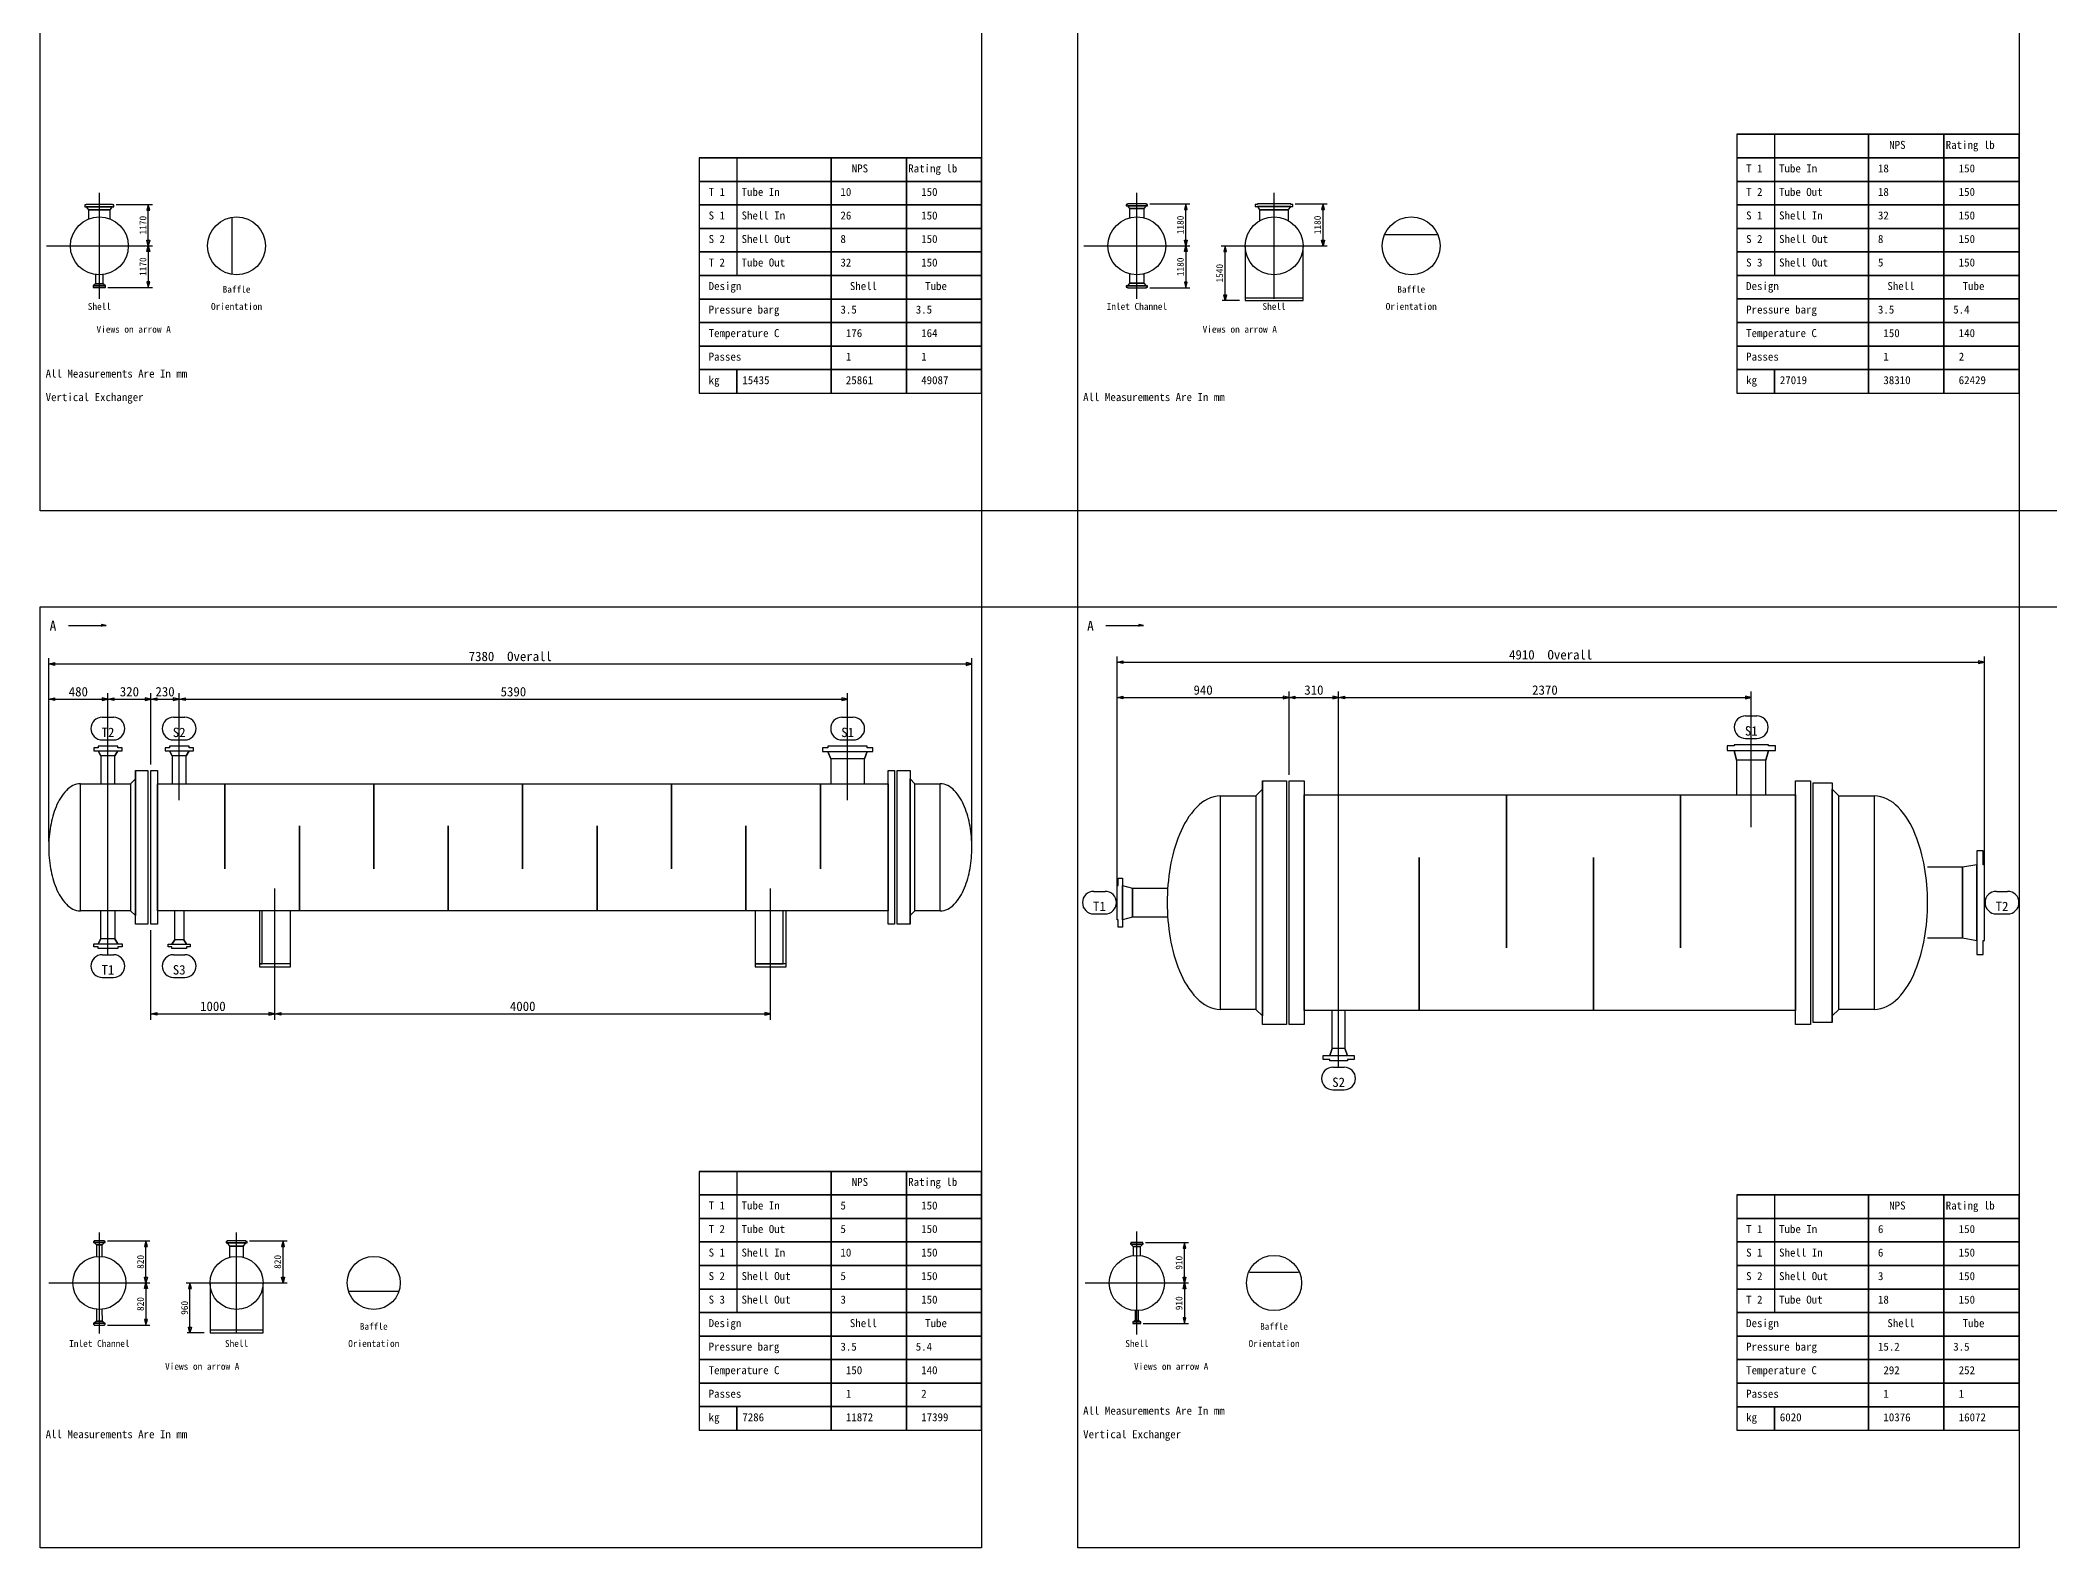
# Model space of a CAD drawing. Header units: millimetres. Extents: x -3006 to 2296, y -71 to 9552.
# Drawn here: x -3006 to -913, y 6411 to 7982 of the extents above; entities that cross this region are included whole.
import ezdxf
from ezdxf.enums import TextEntityAlignment as Align

# ---------------------------------------------------------------- set-up
doc = ezdxf.new("R2010")
doc.units = ezdxf.units.MM
for name, color, linetype in [('1', 7, 'Continuous'), ('11', 7, 'Continuous'), ('12', 7, 'Continuous'), ('2', 7, 'Continuous'), ('7', 7, 'Continuous'), ('8', 7, 'Continuous')]:
    doc.layers.add(name, color=color, linetype=linetype)

msp = doc.modelspace()

# ---------------------------------------------------------------- linework, layer by layer
at = {"color": 1}
for points in [[(-2025.611, 7391.541), (-1925.611, 7391.541), (-1925.611, 7491.541), (-2025.611, 7491.541)], [(-945.219, 7391.541), (-845.219, 7391.541), (-845.219, 7491.541), (-945.219, 7491.541)]]:
    msp.add_lwpolyline(points, close=True, dxfattribs=at)
at = {"layer": '1'}
for p, q in [((-2944.378, 7712.298), (-2944.378, 7822.613)), ((-2926.937, 7810.653), (-2889.221, 7810.653)), ((-1863.986, 7712.324), (-1863.986, 7822.638)), ((-1850.546, 7811.16), (-1808.829, 7811.16)), ((-1721.129, 7712.324), (-1721.129, 7822.638)), ((-1699.113, 7811.16), (-1665.972, 7811.16)), ((-2999.535, 7767.455), (-2889.221, 7767.455)), ((-1919.143, 7767.481), (-1808.829, 7767.481)), ((-1776.286, 7767.481), (-1665.972, 7767.481)), ((-2935.643, 7724.257), (-2889.221, 7724.257)), ((-1850.546, 7723.801), (-1808.829, 7723.801)), ((-1757.238, 7710.464), (-1775.096, 7710.464)), ((-2976.591, 7371.978), (-2937.375, 7371.978)), ((-1896.199, 7371.942), (-1856.983, 7371.942)), ((-2997.089, 7147.047), (-2997.089, 7338.114)), ((-2035.816, 7147.047), (-2035.816, 7338.114)), ((-1884.633, 7089.426), (-1884.633, 7339.828)), ((-981.482, 7089.426), (-981.482, 7339.828)), ((-2935.467, 7029.506), (-2935.467, 7301.354)), ((-2890.704, 7227.207), (-2890.704, 7301.354)), ((-2861.25, 7190.109), (-2861.25, 7301.354)), ((-2165.196, 7190.109), (-2165.196, 7301.354)), ((-1705.399, 7216.349), (-1705.399, 7303.083)), ((-1653.904, 6912.533), (-1653.904, 7303.083)), ((-1224.178, 7161.954), (-1224.178, 7303.083)), ((-2941.35, 7276.354), (-2929.585, 7276.354)), ((-2867.132, 7276.354), (-2855.368, 7276.354)), ((-2171.078, 7276.354), (-2159.314, 7276.354)), ((-1230.06, 7277.902), (-1218.296, 7277.902)), ((-2941.35, 7252.824), (-2929.585, 7252.824)), ((-2867.132, 7252.824), (-2855.368, 7252.824)), ((-2171.078, 7252.824), (-2159.314, 7252.824)), ((-1230.06, 7254.373), (-1218.296, 7254.373)), ((-2761.648, 6961.367), (-2761.648, 7097.858)), ((-2245.42, 6961.367), (-2245.42, 7097.858)), ((-1908.897, 7095.063), (-1897.133, 7095.063)), ((-968.982, 7095.063), (-957.218, 7095.063)), ((-2890.704, 6961.367), (-2890.704, 7054.633)), ((-1908.897, 7071.534), (-1897.133, 7071.534)), ((-968.982, 7071.534), (-957.218, 7071.534)), ((-2941.35, 7029.016), (-2929.585, 7029.016)), ((-2867.132, 7029.016), (-2855.368, 7029.016)), ((-2941.35, 7005.486), (-2929.585, 7005.486)), ((-2867.132, 7005.486), (-2855.368, 7005.486)), ((-1659.786, 6911.862), (-1648.022, 6911.862)), ((-1659.786, 6888.332), (-1648.022, 6888.332)), ((-2944.378, 6634.47), (-2944.378, 6739.738)), ((-2801.521, 6634.47), (-2801.521, 6739.738)), ((-1863.986, 6633.32), (-1863.986, 6740.816)), ((-2935.829, 6731.006), (-2891.744, 6731.006)), ((-2788.205, 6731.006), (-2748.887, 6731.006)), ((-1855.126, 6729.238), (-1810.238, 6729.238)), ((-2997.012, 6687.104), (-2891.744, 6687.104)), ((-2854.155, 6687.104), (-2748.887, 6687.104)), ((-1917.734, 6687.068), (-1810.238, 6687.068)), ((-2935.829, 6643.202), (-2891.744, 6643.202)), ((-2835.107, 6635.23), (-2852.965, 6635.23)), ((-1857.472, 6644.898), (-1810.238, 6644.898))]:
    msp.add_line(p, q, dxfattribs=at)
for points in [[(-2893.4, 7767.455), (-2894.882, 7773.383), (-2891.918, 7773.383), (-2893.4, 7767.455), (-2893.4, 7810.653), (-2894.882, 7804.726), (-2891.918, 7804.726), (-2893.4, 7810.653)], [(-1813.008, 7767.481), (-1814.49, 7773.408), (-1811.526, 7773.408), (-1813.008, 7767.481), (-1813.008, 7811.197), (-1814.49, 7805.196), (-1811.526, 7805.196), (-1813.008, 7811.197)], [(-1670.151, 7767.481), (-1671.633, 7773.408), (-1668.669, 7773.408), (-1670.151, 7767.481), (-1670.151, 7811.197), (-1671.633, 7805.196), (-1668.669, 7805.196), (-1670.151, 7811.197)], [(-2893.4, 7767.455), (-2891.918, 7761.528), (-2894.882, 7761.528), (-2893.4, 7767.455), (-2893.4, 7724.257), (-2891.918, 7730.185), (-2894.882, 7730.185), (-2893.4, 7724.257)], [(-1813.008, 7767.481), (-1811.526, 7761.553), (-1814.49, 7761.553), (-1813.008, 7767.481), (-1813.008, 7723.764), (-1811.526, 7729.766), (-1814.49, 7729.766), (-1813.008, 7723.764)], [(-1772.107, 7710.427), (-1773.589, 7716.428), (-1770.625, 7716.428), (-1772.107, 7710.427), (-1772.107, 7767.481), (-1773.589, 7761.553), (-1770.625, 7761.553), (-1772.107, 7767.481)], [(-2937.375, 7371.978), (-2942.277, 7372.959), (-2942.277, 7370.998)], [(-1856.983, 7371.942), (-1861.885, 7372.922), (-1861.885, 7370.962)], [(-2997.089, 7331.986), (-2991.017, 7333.536), (-2991.017, 7330.436), (-2997.089, 7331.986), (-2035.816, 7331.986), (-2041.888, 7333.536), (-2041.888, 7330.436), (-2035.816, 7331.986)], [(-1884.633, 7333.7), (-1878.468, 7335.151), (-1878.468, 7332.25), (-1884.633, 7333.7), (-981.482, 7333.7), (-987.647, 7335.151), (-987.647, 7332.25), (-981.482, 7333.7)], [(-2997.089, 7295.168), (-2991.017, 7296.718), (-2991.017, 7293.747), (-2997.089, 7295.168), (-2935.467, 7295.168), (-2941.539, 7296.718), (-2941.539, 7293.747), (-2935.467, 7295.168)], [(-2935.467, 7295.168), (-2929.396, 7296.718), (-2929.396, 7293.747), (-2935.467, 7295.168), (-2890.64, 7295.168), (-2896.841, 7296.718), (-2896.841, 7293.747), (-2890.64, 7295.168)], [(-2890.64, 7295.168), (-2884.568, 7296.718), (-2884.568, 7293.747), (-2890.64, 7295.168), (-2861.185, 7295.168), (-2867.386, 7296.718), (-2867.386, 7293.747), (-2861.185, 7295.168)], [(-2861.185, 7295.168), (-2855.114, 7296.718), (-2855.114, 7293.747), (-2861.185, 7295.168), (-2165.131, 7295.168), (-2171.332, 7296.718), (-2171.332, 7293.747), (-2165.131, 7295.168)], [(-1884.633, 7296.892), (-1878.468, 7298.524), (-1878.468, 7295.442), (-1884.633, 7296.892), (-1705.489, 7296.892), (-1711.473, 7298.524), (-1711.473, 7295.442), (-1705.489, 7296.892)], [(-1705.489, 7296.892), (-1699.325, 7298.524), (-1699.325, 7295.442), (-1705.489, 7296.892), (-1653.995, 7296.892), (-1659.978, 7298.524), (-1659.978, 7295.442), (-1653.995, 7296.892)], [(-1653.995, 7296.892), (-1647.83, 7298.524), (-1647.83, 7295.442), (-1653.995, 7296.892), (-1224.269, 7296.892), (-1230.252, 7298.524), (-1230.252, 7295.442), (-1224.269, 7296.892)], [(-2890.64, 6967.552), (-2884.568, 6968.974), (-2884.568, 6966.002), (-2890.64, 6967.552), (-2761.712, 6967.552), (-2767.784, 6968.974), (-2767.784, 6966.002), (-2761.712, 6967.552)], [(-2761.712, 6967.552), (-2755.511, 6968.974), (-2755.511, 6966.002), (-2761.712, 6967.552), (-2245.485, 6967.552), (-2251.557, 6968.974), (-2251.557, 6966.002), (-2245.485, 6967.552)], [(-2895.897, 6687.104), (-2897.405, 6693.03), (-2894.389, 6693.03), (-2895.897, 6687.104), (-2895.897, 6731.06), (-2897.405, 6725.027), (-2894.389, 6725.027), (-2895.897, 6731.06)], [(-2753.04, 6687.104), (-2754.548, 6693.03), (-2751.532, 6693.03), (-2753.04, 6687.104), (-2753.04, 6731.06), (-2754.548, 6725.027), (-2751.532, 6725.027), (-2753.04, 6731.06)], [(-1814.385, 6687.068), (-1815.872, 6693.013), (-1812.899, 6693.013), (-1814.385, 6687.068), (-1814.385, 6729.238), (-1815.872, 6723.293), (-1812.899, 6723.293), (-1814.385, 6729.238)], [(-2895.897, 6687.104), (-2894.389, 6681.179), (-2897.405, 6681.179), (-2895.897, 6687.104), (-2895.897, 6643.148), (-2894.389, 6649.181), (-2897.405, 6649.181), (-2895.897, 6643.148)], [(-2850.002, 6635.176), (-2851.51, 6641.209), (-2848.494, 6641.209), (-2850.002, 6635.176), (-2850.002, 6687.104), (-2851.51, 6681.179), (-2848.494, 6681.179), (-2850.002, 6687.104)], [(-1814.385, 6687.068), (-1812.899, 6681.124), (-1815.872, 6681.124), (-1814.385, 6687.068), (-1814.385, 6644.898), (-1812.899, 6650.843), (-1815.872, 6650.843), (-1814.385, 6644.898)]]:
    msp.add_lwpolyline(points, dxfattribs=at)
for centre, start, end in [((-2941.35, 7264.589), 90, 270), ((-2929.585, 7264.589), 270, 90), ((-2867.132, 7264.589), 90, 270), ((-2855.368, 7264.589), 270, 90), ((-2171.078, 7264.589), 90, 270), ((-2159.314, 7264.589), 270, 90), ((-1230.06, 7266.137), 90, 270), ((-1218.296, 7266.137), 270, 90), ((-1908.897, 7083.298), 90, 270), ((-1897.133, 7083.298), 270, 90), ((-968.982, 7083.298), 90, 270), ((-957.218, 7083.298), 270, 90), ((-2941.35, 7017.251), 90, 270), ((-2929.585, 7017.251), 270, 90), ((-2867.132, 7017.251), 90, 270), ((-2855.368, 7017.251), 270, 90), ((-1659.786, 6900.097), 90, 270), ((-1648.022, 6900.097), 270, 90)]:
    msp.add_arc(centre, 11.765, start, end, dxfattribs=at)
at = {"layer": '11'}
for points in [[(-3006.003, 8471.933), (-2025.611, 8471.933), (-2025.611, 7491.541), (-3006.003, 7491.541), (-3006.003, 8471.933)], [(-1925.611, 8471.933), (-945.219, 8471.933), (-945.219, 7491.541), (-1925.611, 7491.541), (-1925.611, 8471.933)], [(-1239.336, 7883.727), (-945.219, 7883.727), (-1239.336, 7883.727), (-1239.336, 7859.217), (-945.219, 7859.217), (-1239.336, 7859.217), (-1239.336, 7834.708), (-945.219, 7834.708), (-1239.336, 7834.708), (-1239.336, 7810.198), (-945.219, 7810.198), (-1239.336, 7810.198), (-1239.336, 7785.688), (-945.219, 7785.688), (-1239.336, 7785.688), (-1239.336, 7761.178), (-945.219, 7761.178), (-1239.336, 7761.178), (-1239.336, 7736.668), (-945.219, 7736.668), (-1239.336, 7736.668), (-1239.336, 7712.159), (-945.219, 7712.159), (-1239.336, 7712.159), (-1239.336, 7687.649), (-945.219, 7687.649), (-1239.336, 7687.649), (-1239.336, 7663.139), (-945.219, 7663.139), (-1239.336, 7663.139), (-1239.336, 7638.629), (-945.219, 7638.629), (-1239.336, 7638.629), (-1239.336, 7614.119), (-1200.121, 7614.119), (-1200.121, 7638.629), (-1200.121, 7614.119), (-1102.081, 7614.119), (-1102.081, 7883.727), (-1102.081, 7614.119), (-1023.65, 7614.119), (-1023.65, 7883.727), (-1023.65, 7614.119), (-945.219, 7614.119), (-945.219, 7883.727), (-1200.121, 7883.727), (-1200.121, 7736.668)], [(-2319.728, 7859.192), (-2025.611, 7859.192), (-2319.728, 7859.192), (-2319.728, 7834.682), (-2025.611, 7834.682), (-2319.728, 7834.682), (-2319.728, 7810.173), (-2025.611, 7810.173), (-2319.728, 7810.173), (-2319.728, 7785.663), (-2025.611, 7785.663), (-2319.728, 7785.663), (-2319.728, 7761.153), (-2025.611, 7761.153), (-2319.728, 7761.153), (-2319.728, 7736.643), (-2025.611, 7736.643), (-2319.728, 7736.643), (-2319.728, 7712.133), (-2025.611, 7712.133), (-2319.728, 7712.133), (-2319.728, 7687.624), (-2025.611, 7687.624), (-2319.728, 7687.624), (-2319.728, 7663.114), (-2025.611, 7663.114), (-2319.728, 7663.114), (-2319.728, 7638.604), (-2025.611, 7638.604), (-2319.728, 7638.604), (-2319.728, 7614.094), (-2280.513, 7614.094), (-2280.513, 7638.604), (-2280.513, 7614.094), (-2182.473, 7614.094), (-2182.473, 7859.192), (-2182.473, 7614.094), (-2104.042, 7614.094), (-2104.042, 7859.192), (-2104.042, 7614.094), (-2025.611, 7614.094), (-2025.611, 7859.192), (-2280.513, 7859.192), (-2280.513, 7736.643)], [(-3006.003, 7391.541), (-2025.611, 7391.541), (-2025.611, 6411.149), (-3006.003, 6411.149), (-3006.003, 7391.541)], [(-1925.611, 7391.541), (-945.218, 7391.541), (-945.218, 6411.149), (-1925.611, 6411.149), (-1925.611, 7391.541)], [(-2319.728, 6803.351), (-2025.611, 6803.351), (-2319.728, 6803.351), (-2319.728, 6778.841), (-2025.611, 6778.841), (-2319.728, 6778.841), (-2319.728, 6754.331), (-2025.611, 6754.331), (-2319.728, 6754.331), (-2319.728, 6729.821), (-2025.611, 6729.821), (-2319.728, 6729.821), (-2319.728, 6705.312), (-2025.611, 6705.312), (-2319.728, 6705.312), (-2319.728, 6680.802), (-2025.611, 6680.802), (-2319.728, 6680.802), (-2319.728, 6656.292), (-2025.611, 6656.292), (-2319.728, 6656.292), (-2319.728, 6631.782), (-2025.611, 6631.782), (-2319.728, 6631.782), (-2319.728, 6607.272), (-2025.611, 6607.272), (-2319.728, 6607.272), (-2319.728, 6582.762), (-2025.611, 6582.762), (-2319.728, 6582.762), (-2319.728, 6558.253), (-2025.611, 6558.253), (-2319.728, 6558.253), (-2319.728, 6533.743), (-2280.513, 6533.743), (-2280.513, 6558.253), (-2280.513, 6533.743), (-2182.473, 6533.743), (-2182.473, 6803.351), (-2182.473, 6533.743), (-2104.042, 6533.743), (-2104.042, 6803.351), (-2104.042, 6533.743), (-2025.611, 6533.743), (-2025.611, 6803.351), (-2280.513, 6803.351), (-2280.513, 6656.292)], [(-1239.336, 6778.805), (-945.219, 6778.805), (-1239.336, 6778.805), (-1239.336, 6754.295), (-945.219, 6754.295), (-1239.336, 6754.295), (-1239.336, 6729.785), (-945.219, 6729.785), (-1239.336, 6729.785), (-1239.336, 6705.275), (-945.219, 6705.275), (-1239.336, 6705.275), (-1239.336, 6680.766), (-945.219, 6680.766), (-1239.336, 6680.766), (-1239.336, 6656.256), (-945.219, 6656.256), (-1239.336, 6656.256), (-1239.336, 6631.746), (-945.219, 6631.746), (-1239.336, 6631.746), (-1239.336, 6607.236), (-945.219, 6607.236), (-1239.336, 6607.236), (-1239.336, 6582.726), (-945.219, 6582.726), (-1239.336, 6582.726), (-1239.336, 6558.217), (-945.219, 6558.217), (-1239.336, 6558.217), (-1239.336, 6533.707), (-1200.121, 6533.707), (-1200.121, 6558.217), (-1200.121, 6533.707), (-1102.081, 6533.707), (-1102.081, 6778.805), (-1102.081, 6533.707), (-1023.65, 6533.707), (-1023.65, 6778.805), (-1023.65, 6533.707), (-945.219, 6533.707), (-945.219, 6778.805), (-1200.121, 6778.805), (-1200.121, 6656.256)]]:
    msp.add_lwpolyline(points, dxfattribs=at)
at = {"layer": '2'}
for p, q in [((-2806.263, 7738.199), (-2806.263, 7796.712)), ((-1751.286, 7767.481), (-1751.286, 7710.464)), ((-1690.972, 7710.464), (-1690.972, 7767.481)), ((-1605.436, 7779.336), (-1551.108, 7779.336)), ((-1751.286, 7713.44), (-1690.972, 7713.44)), ((-1751.286, 7710.464), (-1690.972, 7710.464)), ((-2963.953, 7207.192), (-2963.953, 7207.192)), ((-2068.952, 7207.192), (-2068.952, 7207.192)), ((-1776.838, 7194.447), (-1776.838, 7194.447)), ((-1096.167, 7194.447), (-1096.167, 7194.447)), ((-2963.953, 7074.648), (-2963.953, 7074.648)), ((-2068.952, 7074.648), (-2068.952, 7074.648)), ((-1776.838, 6972.15), (-1776.838, 6972.15)), ((-1096.167, 6972.15), (-1096.167, 6972.15)), ((-1746.668, 6698.214), (-1695.59, 6698.214)), ((-2829.155, 6687.104), (-2829.155, 6635.23)), ((-2773.887, 6635.23), (-2773.887, 6687.104)), ((-2684.181, 6678.485), (-2633.146, 6678.485)), ((-2829.155, 6638.206), (-2773.887, 6638.206)), ((-2829.155, 6635.23), (-2773.887, 6635.23))]:
    msp.add_line(p, q, dxfattribs=at)
for points in [[(-2933.116, 7795.39), (-2933.116, 7805.022), (-2930.744, 7808.282), (-2929.337, 7808.282), (-2929.337, 7810.061), (-2930.744, 7810.061), (-2930.744, 7810.653), (-2958.012, 7810.653), (-2958.012, 7810.061), (-2959.42, 7810.061), (-2959.42, 7808.282), (-2958.012, 7808.282), (-2930.744, 7808.282), (-2958.012, 7808.282), (-2955.641, 7805.022), (-2933.116, 7805.022), (-2955.641, 7805.022), (-2955.641, 7795.39)], [(-1856.428, 7796.674), (-1856.428, 7806.455), (-1854.057, 7809.197), (-1852.946, 7809.197), (-1852.946, 7810.605), (-1854.057, 7810.605), (-1854.057, 7811.197), (-1873.915, 7811.197), (-1873.915, 7810.605), (-1875.026, 7810.605), (-1875.026, 7809.197), (-1873.915, 7809.197), (-1854.057, 7809.197), (-1873.915, 7809.197), (-1871.544, 7806.455), (-1856.428, 7806.455), (-1871.544, 7806.455), (-1871.544, 7796.674)], [(-1706.087, 7793.637), (-1706.087, 7805.047), (-1703.716, 7808.53), (-1701.493, 7808.53), (-1701.493, 7810.605), (-1703.716, 7810.605), (-1703.716, 7811.197), (-1738.541, 7811.197), (-1738.541, 7810.605), (-1740.764, 7810.605), (-1740.764, 7808.53), (-1738.541, 7808.53), (-1703.716, 7808.53), (-1738.541, 7808.53), (-1736.17, 7805.047), (-1706.087, 7805.047), (-1736.17, 7805.047), (-1736.17, 7793.637)], [(-2948.453, 7737.595), (-2948.453, 7728.036), (-2950.824, 7725.962), (-2950.75, 7725.962), (-2950.75, 7724.85), (-2950.824, 7724.85), (-2950.824, 7724.257), (-2937.932, 7724.257), (-2937.932, 7724.85), (-2938.006, 7724.85), (-2938.006, 7725.962), (-2937.932, 7725.962), (-2950.824, 7725.962), (-2937.932, 7725.962), (-2940.303, 7728.036), (-2948.453, 7728.036), (-2940.303, 7728.036), (-2940.303, 7737.595)], [(-1871.544, 7738.287), (-1871.544, 7728.506), (-1873.915, 7725.765), (-1875.026, 7725.765), (-1875.026, 7724.357), (-1873.915, 7724.357), (-1873.915, 7723.764), (-1854.057, 7723.764), (-1854.057, 7724.357), (-1852.946, 7724.357), (-1852.946, 7725.765), (-1854.057, 7725.765), (-1873.915, 7725.765), (-1854.057, 7725.765), (-1856.428, 7728.506), (-1871.544, 7728.506), (-1856.428, 7728.506), (-1856.428, 7738.287)], [(-2928.104, 7207.192), (-2928.104, 7236.388), (-2925.132, 7241.556), (-2920.74, 7241.556), (-2920.74, 7244.656), (-2925.132, 7244.656), (-2925.132, 7246.207), (-2945.802, 7246.207), (-2945.802, 7244.656), (-2950.194, 7244.656), (-2950.194, 7241.556), (-2945.802, 7241.556), (-2925.132, 7241.556), (-2928.104, 7236.388), (-2942.831, 7236.388), (-2945.802, 7241.556), (-2942.831, 7236.388), (-2942.831, 7207.192)], [(-2853.951, 7207.192), (-2853.951, 7236.388), (-2850.85, 7241.556), (-2846.458, 7241.556), (-2846.458, 7244.656), (-2850.85, 7244.656), (-2850.85, 7246.207), (-2871.52, 7246.207), (-2871.52, 7244.656), (-2875.912, 7244.656), (-2875.912, 7241.556), (-2871.52, 7241.556), (-2850.85, 7241.556), (-2853.951, 7236.388), (-2868.678, 7236.388), (-2871.52, 7241.556), (-2868.678, 7236.388), (-2868.678, 7207.192)], [(-2147.562, 7207.192), (-2147.562, 7233.03), (-2144.72, 7240.781), (-2139.036, 7240.781), (-2139.036, 7244.656), (-2144.72, 7244.656), (-2144.72, 7246.207), (-2185.801, 7246.207), (-2185.801, 7244.656), (-2191.485, 7244.656), (-2191.485, 7240.781), (-2185.801, 7240.781), (-2144.72, 7240.781), (-2147.562, 7233.03), (-2182.701, 7233.03), (-2185.801, 7240.781), (-2182.701, 7233.03), (-2182.701, 7207.192)], [(-1209.038, 7195.535), (-1209.038, 7231.799), (-1206.137, 7241.953), (-1198.884, 7241.953), (-1198.884, 7246.486), (-1206.137, 7246.486), (-1206.137, 7247.755), (-1242.038, 7247.755), (-1242.038, 7246.486), (-1249.291, 7246.486), (-1249.291, 7241.953), (-1242.038, 7241.953), (-1206.137, 7241.953), (-1209.038, 7231.799), (-1239.499, 7231.799), (-1242.038, 7241.953), (-1239.499, 7231.799), (-1239.499, 7195.535)], [(-2911.826, 7207.192), (-2906.917, 7212.101), (-2906.917, 7221.015), (-2893.74, 7221.015), (-2893.74, 7060.825), (-2906.917, 7060.825), (-2906.917, 7221.015), (-2906.917, 7069.739), (-2911.826, 7074.648)], [(-2890.64, 7221.015), (-2883.922, 7221.015), (-2883.922, 7060.825), (-2890.64, 7060.825), (-2890.64, 7221.015)], [(-2123.017, 7221.015), (-2116.299, 7221.015), (-2116.299, 7060.825), (-2123.017, 7060.825), (-2123.017, 7221.015)], [(-2095.113, 7074.648), (-2100.022, 7069.739), (-2100.022, 7060.825), (-2113.457, 7060.825), (-2113.457, 7221.015), (-2100.022, 7221.015), (-2100.022, 7060.825), (-2100.022, 7212.101), (-2095.113, 7207.192)], [(-2964.017, 7207.192), (-2911.826, 7207.192), (-2911.826, 7074.648), (-2964.017, 7074.648), (-2964.017, 7207.192)], [(-2883.922, 7207.192), (-2123.017, 7207.192), (-2123.017, 7074.648), (-2883.922, 7074.648), (-2883.922, 7207.192)], [(-2095.113, 7207.192), (-2069.017, 7207.192), (-2069.017, 7074.648), (-2095.113, 7074.648), (-2095.113, 7207.192)], [(-1739.94, 7194.447), (-1733.05, 7201.337), (-1733.05, 7210.222), (-1708.028, 7210.222), (-1708.028, 6956.375), (-1733.05, 6956.375), (-1733.05, 7210.222), (-1733.05, 6965.26), (-1739.94, 6972.15)], [(-1705.489, 7210.222), (-1689.896, 7210.222), (-1689.896, 6956.375), (-1705.489, 6956.375), (-1705.489, 7210.222)], [(-1178.213, 7210.222), (-1162.62, 7210.222), (-1162.62, 6956.375), (-1178.213, 6956.375), (-1178.213, 7210.222)], [(-1132.884, 6972.15), (-1139.774, 6965.26), (-1139.774, 6958.551), (-1159.719, 6958.551), (-1159.719, 7208.046), (-1139.774, 7208.046), (-1139.774, 6958.551), (-1139.774, 7201.337), (-1132.884, 7194.447)], [(-1776.929, 7194.447), (-1739.94, 7194.447), (-1739.94, 6972.15), (-1776.929, 6972.15), (-1776.929, 7194.447)], [(-1689.896, 7195.535), (-1178.213, 7195.535), (-1178.213, 6971.062), (-1689.896, 6971.062), (-1689.896, 7195.535)], [(-1132.884, 7194.447), (-1096.257, 7194.447), (-1096.257, 6972.15), (-1132.884, 6972.15), (-1132.884, 7194.447)], [(-1040.592, 7046.491), (-1004.329, 7046.491), (-989.46, 7043.771), (-989.46, 7029.265), (-982.752, 7029.265), (-982.752, 7043.771), (-981.482, 7043.771), (-981.482, 7122.826), (-982.752, 7122.826), (-982.752, 7137.332), (-989.46, 7137.332), (-989.46, 7122.826), (-989.46, 7043.771), (-989.46, 7122.826), (-1004.329, 7120.106), (-1004.329, 7046.491), (-1004.329, 7120.106), (-1040.592, 7120.106)], [(-1832.413, 7068.068), (-1868.677, 7068.068), (-1878.83, 7065.348), (-1878.83, 7057.914), (-1883.363, 7057.914), (-1883.363, 7065.348), (-1884.633, 7065.348), (-1884.633, 7101.249), (-1883.363, 7101.249), (-1883.363, 7108.683), (-1878.83, 7108.683), (-1878.83, 7101.249), (-1878.83, 7065.348), (-1878.83, 7101.249), (-1868.677, 7098.529), (-1868.677, 7068.068), (-1868.677, 7098.529), (-1832.413, 7098.529)], [(-2928.104, 7074.648), (-2928.104, 7045.452), (-2925.132, 7040.284), (-2920.74, 7040.284), (-2920.74, 7037.184), (-2925.132, 7037.184), (-2925.132, 7035.633), (-2945.802, 7035.633), (-2945.802, 7037.184), (-2950.194, 7037.184), (-2950.194, 7040.284), (-2945.802, 7040.284), (-2925.132, 7040.284), (-2928.104, 7045.452), (-2942.831, 7045.452), (-2945.802, 7040.284), (-2942.831, 7045.452), (-2942.831, 7074.648)], [(-2856.535, 7074.648), (-2856.535, 7044.677), (-2853.692, 7040.026), (-2849.817, 7040.026), (-2849.817, 7037.184), (-2853.692, 7037.184), (-2853.692, 7035.633), (-2868.936, 7035.633), (-2868.936, 7037.184), (-2872.812, 7037.184), (-2872.812, 7040.026), (-2868.936, 7040.026), (-2853.692, 7040.026), (-2856.535, 7044.677), (-2865.836, 7044.677), (-2868.936, 7040.026), (-2865.836, 7044.677), (-2865.836, 7074.648)], [(-2745.435, 7016.514), (-2745.435, 7074.648), (-2777.731, 7074.648), (-2777.731, 7016.514), (-2745.435, 7016.514), (-2745.435, 7019.614), (-2777.731, 7019.614), (-2774.76, 7019.614), (-2774.76, 7074.648)], [(-2229.208, 7016.514), (-2229.208, 7074.648), (-2261.504, 7074.648), (-2261.504, 7016.514), (-2229.208, 7016.514), (-2229.208, 7019.614), (-2261.504, 7019.614), (-2232.308, 7019.614), (-2232.308, 7074.648)], [(-1647.467, 6971.062), (-1647.467, 6931.353), (-1644.566, 6923.919), (-1637.676, 6923.919), (-1637.676, 6919.93), (-1644.566, 6919.93), (-1644.566, 6918.479), (-1663.061, 6918.479), (-1663.061, 6919.93), (-1669.951, 6919.93), (-1669.951, 6923.919), (-1663.061, 6923.919), (-1644.566, 6923.919), (-1647.467, 6931.353), (-1660.522, 6931.353), (-1663.061, 6923.919), (-1660.522, 6931.353), (-1660.522, 6971.062)], [(-2941.362, 6714.577), (-2941.362, 6726.966), (-2938.991, 6729.121), (-2938.237, 6729.121), (-2938.237, 6730.414), (-2938.991, 6730.414), (-2938.991, 6731.06), (-2949.765, 6731.06), (-2949.765, 6730.414), (-2950.519, 6730.414), (-2950.519, 6729.121), (-2949.765, 6729.121), (-2938.991, 6729.121), (-2949.765, 6729.121), (-2947.395, 6726.966), (-2941.362, 6726.966), (-2947.395, 6726.966), (-2947.395, 6714.577)], [(-2794.195, 6713.715), (-2794.195, 6725.458), (-2791.825, 6728.798), (-2790.532, 6728.798), (-2790.532, 6730.414), (-2791.825, 6730.414), (-2791.825, 6731.06), (-2811.217, 6731.06), (-2811.217, 6730.414), (-2812.51, 6730.414), (-2812.51, 6728.798), (-2811.217, 6728.798), (-2791.825, 6728.798), (-2811.217, 6728.798), (-2808.847, 6725.458), (-2794.195, 6725.458), (-2808.847, 6725.458), (-2808.847, 6713.715)], [(-1860.085, 6715.584), (-1860.085, 6725.151), (-1857.67, 6727.473), (-1857.484, 6727.473), (-1857.484, 6728.681), (-1857.67, 6728.681), (-1857.67, 6729.238), (-1870.302, 6729.238), (-1870.302, 6728.681), (-1870.488, 6728.681), (-1870.488, 6727.473), (-1870.302, 6727.473), (-1857.67, 6727.473), (-1870.302, 6727.473), (-1867.887, 6725.151), (-1860.085, 6725.151), (-1867.887, 6725.151), (-1867.887, 6715.584)], [(-2947.395, 6659.632), (-2947.395, 6647.242), (-2949.765, 6645.087), (-2950.519, 6645.087), (-2950.519, 6643.795), (-2949.765, 6643.795), (-2949.765, 6643.148), (-2938.991, 6643.148), (-2938.991, 6643.795), (-2938.237, 6643.795), (-2938.237, 6645.087), (-2938.991, 6645.087), (-2949.765, 6645.087), (-2938.991, 6645.087), (-2941.254, 6647.242), (-2947.395, 6647.242), (-2941.254, 6647.242), (-2941.362, 6659.632)], [(-1865.658, 6658.367), (-1865.658, 6648.149), (-1868.073, 6646.57), (-1868.073, 6646.57), (-1868.073, 6645.456), (-1868.073, 6645.456), (-1868.073, 6644.898), (-1859.899, 6644.898), (-1859.899, 6645.456), (-1859.899, 6645.456), (-1859.899, 6646.57), (-1859.899, 6646.57), (-1868.073, 6646.57), (-1859.899, 6646.57), (-1862.314, 6648.149), (-1865.658, 6648.149), (-1862.314, 6648.149), (-1862.314, 6658.367)]]:
    msp.add_lwpolyline(points, dxfattribs=at)
for points in [[(-2963.953, 7207.192, 0.1989124), (-2978.772, 7200.196, 0.09849141), (-2989.47, 7183.199, 0.05459569), (-2995.203, 7162.961, 0.04366094), (-2997.089, 7140.92, 0.04366094), (-2995.203, 7118.879, 0.05459569), (-2989.47, 7098.641, 0.09849141), (-2978.772, 7081.644, 0.1989124), (-2963.953, 7074.648, 0.1989124)], [(-2068.952, 7074.648, 0.1989124), (-2054.133, 7081.644, 0.09849141), (-2043.435, 7098.641, 0.05459569), (-2037.703, 7118.879, 0.04366094), (-2035.816, 7140.92, 0.04366094), (-2037.703, 7162.961, 0.05459569), (-2043.435, 7183.199, 0.09849141), (-2054.133, 7200.196, 0.1989124), (-2068.952, 7207.192, 0.1989124)], [(-1776.838, 7194.447, 0.1989124), (-1801.692, 7182.713, 0.09849141), (-1819.635, 7154.206, 0.05459569), (-1829.249, 7120.264, 0.04366094), (-1832.413, 7083.298, 0.04366094), (-1829.249, 7046.333, 0.05459569), (-1819.635, 7012.391, 0.09849141), (-1801.692, 6983.884, 0.1989124), (-1776.838, 6972.15, 0.1989124)], [(-1096.167, 6972.15, 0.1989124), (-1071.313, 6983.884, 0.09849141), (-1053.37, 7012.391, 0.05459569), (-1043.756, 7046.333, 0.04366094), (-1040.592, 7083.298, 0.04366094), (-1043.756, 7120.264, 0.05459569), (-1053.37, 7154.206, 0.09849141), (-1071.313, 7182.713, 0.1989124), (-1096.167, 7194.447, 0.1989124)]]:
    msp.add_lwpolyline(points, format="xyb", dxfattribs=at)
for centre, radius in [((-2944.378, 7767.455), 30.157), ((-2801.521, 7767.455), 30.157), ((-1863.986, 7767.481), 30.157), ((-1721.129, 7767.481), 30.157), ((-1578.272, 7767.481), 30.157), ((-2944.378, 6687.104), 27.634), ((-2801.521, 6687.104), 27.634), ((-2658.664, 6687.104), 27.634), ((-1863.986, 6687.068), 28.748), ((-1721.129, 6687.068), 28.748)]:
    msp.add_circle(centre, radius, dxfattribs=at)
at = {"layer": '7'}
for points in [[(-2813.645, 7207.192), (-2813.645, 7207.192), (-2813.645, 7118.571), (-2813.645, 7118.571), (-2813.645, 7207.192)], [(-2658.622, 7207.192), (-2658.622, 7207.192), (-2658.622, 7118.571), (-2658.622, 7118.571), (-2658.622, 7207.192)], [(-2503.599, 7207.192), (-2503.599, 7207.192), (-2503.599, 7118.571), (-2503.599, 7118.571), (-2503.599, 7207.192)], [(-2348.575, 7207.192), (-2348.575, 7207.192), (-2348.575, 7118.571), (-2348.575, 7118.571), (-2348.575, 7207.192)], [(-2193.552, 7207.192), (-2193.552, 7207.192), (-2193.552, 7118.571), (-2193.552, 7118.571), (-2193.552, 7207.192)], [(-1569.863, 6971.062), (-1569.863, 6971.062), (-1569.863, 7130.26), (-1569.863, 7130.26), (-1569.863, 6971.062)], [(-1388.544, 6971.062), (-1388.544, 6971.062), (-1388.544, 7130.26), (-1388.544, 7130.26), (-1388.544, 6971.062)]]:
    msp.add_lwpolyline(points, dxfattribs=at)
at = {"layer": '8'}
for points in [[(-1479.203, 7036.337), (-1479.203, 7036.337), (-1479.203, 7195.535), (-1479.203, 7195.535), (-1479.203, 7036.337)], [(-1297.884, 7036.337), (-1297.884, 7036.337), (-1297.884, 7195.535), (-1297.884, 7195.535), (-1297.884, 7036.337)], [(-2736.133, 7163.269), (-2736.133, 7163.269), (-2736.133, 7074.648), (-2736.133, 7074.648), (-2736.133, 7163.269)], [(-2581.11, 7163.269), (-2581.11, 7163.269), (-2581.11, 7074.648), (-2581.11, 7074.648), (-2581.11, 7163.269)], [(-2426.087, 7163.269), (-2426.087, 7163.269), (-2426.087, 7074.648), (-2426.087, 7074.648), (-2426.087, 7163.269)], [(-2271.064, 7163.269), (-2271.064, 7163.269), (-2271.064, 7074.648), (-2271.064, 7074.648), (-2271.064, 7163.269)]]:
    msp.add_lwpolyline(points, dxfattribs=at)

# ---------------------------------------------------------------- texts
at = {"layer": '1'}
for s, height, p in [('1170', 7.1132, (-2893.388, 7789.054)), ('1180', 7.1132, (-1812.996, 7789.32)), ('1180', 7.1132, (-1670.138, 7789.32)), ('1170', 7.1132, (-2893.388, 7745.856)), ('1180', 7.1132, (-1812.996, 7745.641)), ('1540', 7.1132, (-1772.119, 7738.972)), ('820', 7.1105, (-2895.911, 6709.055)), ('820', 7.1105, (-2753.053, 6709.055)), ('910', 7.1057, (-1814.405, 6708.153)), ('820', 7.1105, (-2895.911, 6665.153)), ('960', 7.1105, (-2849.988, 6661.167)), ('910', 7.1057, (-1814.405, 6665.983))]:
    msp.add_text(s, height=height, rotation=90, dxfattribs=at).set_placement(p, align=Align.BOTTOM_CENTER)
for s, height, p in [('Baffle', 7.1132, (-2801.521, 7725.789)), ('Baffle', 7.1132, (-1578.272, 7725.814)), ('Shell', 7.1132, (-2944.378, 7707.932)), ('Orientation', 7.11322, (-2801.521, 7707.932)), ('Inlet Channel', 7.11322, (-1863.986, 7707.957)), ('Shell', 7.1132, (-1721.129, 7707.957)), ('Orientation', 7.11322, (-1578.272, 7707.957)), ('Views on arrow A', 7.11322, (-2908.664, 7684.122)), ('Views on arrow A', 7.11322, (-1756.843, 7684.147)), ('Baffle', 7.1105, (-2658.664, 6645.438)), ('Baffle', 7.1057, (-1721.129, 6645.401)), ('Inlet Channel', 7.11054, (-2944.378, 6627.58)), ('Shell', 7.1105, (-2801.521, 6627.58)), ('Orientation', 7.11054, (-2658.664, 6627.58)), ('Shell', 7.1057, (-1863.986, 6627.544)), ('Orientation', 7.1057, (-1721.129, 6627.544)), ('Views on arrow A', 7.11054, (-2837.235, 6603.771)), ('Views on arrow A', 7.1057, (-1828.272, 6603.735))]:
    msp.add_text(s, height=height, dxfattribs=at).set_placement(p, align=Align.TOP_CENTER)
for p in [(-2996.199, 7376.88), (-1915.807, 7376.844)]:
    msp.add_text('A', height=10.294, dxfattribs=at).set_placement(p, align=Align.TOP_LEFT)
for s, height, p in [('4910  Overall', 9.80392, (-1433.057, 7333.7)), ('7380  Overall', 9.80392, (-2516.453, 7331.986)), ('480', 9.8039, (-2966.278, 7295.226)), ('320', 9.8039, (-2913.086, 7295.226)), ('230', 9.8039, (-2875.977, 7295.226)), ('5390', 9.8039, (-2513.223, 7295.226)), ('940', 9.8039, (-1795.016, 7296.956)), ('310', 9.8039, (-1679.651, 7296.956)), ('2370', 9.8039, (-1439.041, 7296.956)), ('T2', 9.8039, (-2935.467, 7252.824)), ('S2', 9.8039, (-2861.25, 7252.824)), ('S1', 9.8039, (-2165.196, 7252.824)), ('S1', 9.8039, (-1224.178, 7254.373)), ('T1', 9.8039, (-1903.015, 7071.534)), ('T2', 9.8039, (-963.1, 7071.534)), ('T1', 9.8039, (-2935.467, 7005.486)), ('S3', 9.8039, (-2861.25, 7005.486)), ('1000', 9.8039, (-2826.176, 6967.494)), ('4000', 9.8039, (-2503.534, 6967.494)), ('S2', 9.8039, (-1653.904, 6888.332))]:
    msp.add_text(s, height=height, dxfattribs=at).set_placement(p, align=Align.BOTTOM_CENTER)
at = {"layer": '12'}
for s, height, p in [('NPS', 8.3333, (-1080.513, 7876.864)), ('Rating lb', 8.3333, (-1021.689, 7876.864)), ('NPS', 8.3333, (-2160.905, 7852.329)), ('Rating lb', 8.3333, (-2102.081, 7852.329)), ('T 1', 8.3333, (-1229.532, 7852.355)), ('Tube In', 8.3333, (-1195.219, 7852.355)), ('18', 8.3333, (-1092.277, 7852.355)), (' 150', 8.3333, (-1013.846, 7852.355)), ('T 1', 8.3333, (-2309.924, 7827.82)), ('Tube In', 8.3333, (-2275.611, 7827.82)), ('10', 8.3333, (-2172.669, 7827.82)), (' 150', 8.3333, (-2094.238, 7827.82)), ('T 2', 8.3333, (-1229.532, 7827.845)), ('Tube Out', 8.3333, (-1195.219, 7827.845)), ('18', 8.3333, (-1092.277, 7827.845)), (' 150', 8.3333, (-1013.846, 7827.845)), ('S 1', 8.3333, (-2309.924, 7803.31)), ('Shell In', 8.3333, (-2275.611, 7803.31)), ('26', 8.3333, (-2172.669, 7803.31)), (' 150', 8.3333, (-2094.238, 7803.31)), ('S 1', 8.3333, (-1229.532, 7803.335)), ('Shell In', 8.3333, (-1195.219, 7803.335)), ('32', 8.3333, (-1092.277, 7803.335)), (' 150', 8.3333, (-1013.846, 7803.335)), ('S 2', 8.3333, (-2309.924, 7778.8)), ('Shell Out', 8.3333, (-2275.611, 7778.8)), ('8', 8.333, (-2172.669, 7778.8)), (' 150', 8.3333, (-2094.238, 7778.8)), ('S 2', 8.3333, (-1229.532, 7778.825)), ('Shell Out', 8.3333, (-1195.219, 7778.825)), ('8', 8.333, (-1092.277, 7778.825)), (' 150', 8.3333, (-1013.846, 7778.825)), ('T 2', 8.3333, (-2309.924, 7754.29)), ('Tube Out', 8.3333, (-2275.611, 7754.29)), ('32', 8.3333, (-2172.669, 7754.29)), (' 150', 8.3333, (-2094.238, 7754.29)), ('S 3', 8.3333, (-1229.532, 7754.315)), ('Shell Out', 8.3333, (-1195.219, 7754.315)), ('5', 8.333, (-1092.277, 7754.315)), (' 150', 8.3333, (-1013.846, 7754.315)), ('Design', 8.3333, (-2309.924, 7729.78)), ('Shell', 8.3333, (-2162.865, 7729.78)), ('Tube', 8.3333, (-2084.434, 7729.78)), ('Design', 8.3333, (-1229.532, 7729.806)), ('Shell', 8.3333, (-1082.473, 7729.806)), ('Tube', 8.3333, (-1004.042, 7729.806)), ('Pressure barg', 8.33333, (-2309.924, 7705.271)), ('3.5', 8.3333, (-2172.669, 7705.271)), ('3.5', 8.3333, (-2094.238, 7705.271)), ('Pressure barg', 8.33333, (-1229.532, 7705.296)), ('3.5', 8.3333, (-1092.277, 7705.296)), ('5.4', 8.3333, (-1013.846, 7705.296)), ('Temperature C', 8.33333, (-2309.924, 7680.761)), (' 176', 8.3333, (-2172.669, 7680.761)), (' 164', 8.3333, (-2094.238, 7680.761)), ('Temperature C', 8.33333, (-1229.532, 7680.786)), (' 150', 8.3333, (-1092.277, 7680.786)), (' 140', 8.3333, (-1013.846, 7680.786)), (' All Measurements Are In mm', 8.33333, (-3006.003, 7638.604)), ('Passes', 8.3333, (-2309.924, 7656.251)), (' 1', 8.3333, (-2172.669, 7656.251)), (' 1', 8.3333, (-2094.238, 7656.251)), ('Passes', 8.3333, (-1229.532, 7656.276)), (' 1', 8.3333, (-1092.277, 7656.276)), (' 2', 8.3333, (-1013.846, 7656.276)), ('kg', 8.3333, (-2309.924, 7631.741)), (' 15435', 8.3333, (-2280.513, 7631.741)), (' 25861', 8.3333, (-2172.669, 7631.741)), (' 49087', 8.3333, (-2094.238, 7631.741)), ('kg', 8.3333, (-1229.532, 7631.766)), (' 27019', 8.3333, (-1200.121, 7631.766)), (' 38310', 8.3333, (-1092.277, 7631.766)), (' 62429', 8.3333, (-1013.846, 7631.766)), (' Vertical Exchanger', 8.33333, (-3006.003, 7614.094)), (' All Measurements Are In mm', 8.33333, (-1925.611, 7614.119)), ('NPS', 8.3333, (-2160.905, 6796.488)), ('Rating lb', 8.3333, (-2102.081, 6796.488)), ('T 1', 8.3333, (-2309.924, 6771.978)), ('Tube In', 8.3333, (-2275.611, 6771.978)), ('5', 8.333, (-2172.669, 6771.978)), (' 150', 8.3333, (-2094.238, 6771.978)), ('NPS', 8.3333, (-1080.513, 6771.942)), ('Rating lb', 8.3333, (-1021.689, 6771.942)), ('T 2', 8.3333, (-2309.924, 6747.468)), ('Tube Out', 8.3333, (-2275.611, 6747.468)), ('5', 8.333, (-2172.669, 6747.468)), (' 150', 8.3333, (-2094.238, 6747.468)), ('T 1', 8.3333, (-1229.532, 6747.432)), ('Tube In', 8.3333, (-1195.219, 6747.432)), ('6', 8.333, (-1092.277, 6747.432)), (' 150', 8.3333, (-1013.846, 6747.432)), ('S 1', 8.3333, (-2309.924, 6722.959)), ('Shell In', 8.3333, (-2275.611, 6722.959)), ('10', 8.3333, (-2172.669, 6722.959)), (' 150', 8.3333, (-2094.238, 6722.959)), ('S 1', 8.3333, (-1229.532, 6722.922)), ('Shell In', 8.3333, (-1195.219, 6722.922)), ('6', 8.333, (-1092.277, 6722.922)), (' 150', 8.3333, (-1013.846, 6722.922)), ('S 2', 8.3333, (-2309.924, 6698.449)), ('Shell Out', 8.3333, (-2275.611, 6698.449)), ('5', 8.333, (-2172.669, 6698.449)), (' 150', 8.3333, (-2094.238, 6698.449)), ('S 2', 8.3333, (-1229.532, 6698.413)), ('Shell Out', 8.3333, (-1195.219, 6698.413)), ('3', 8.333, (-1092.277, 6698.413)), (' 150', 8.3333, (-1013.846, 6698.413)), ('S 3', 8.3333, (-2309.924, 6673.939)), ('Shell Out', 8.3333, (-2275.611, 6673.939)), ('3', 8.333, (-2172.669, 6673.939)), (' 150', 8.3333, (-2094.238, 6673.939)), ('T 2', 8.3333, (-1229.532, 6673.903)), ('Tube Out', 8.3333, (-1195.219, 6673.903)), ('18', 8.3333, (-1092.277, 6673.903)), (' 150', 8.3333, (-1013.846, 6673.903)), ('Design', 8.3333, (-2309.924, 6649.429)), ('Shell', 8.3333, (-2162.865, 6649.429)), ('Tube', 8.3333, (-2084.434, 6649.429)), ('Design', 8.3333, (-1229.532, 6649.393)), ('Shell', 8.3333, (-1082.473, 6649.393)), ('Tube', 8.3333, (-1004.042, 6649.393)), ('Pressure barg', 8.33333, (-2309.924, 6624.919)), ('3.5', 8.3333, (-2172.669, 6624.919)), ('5.4', 8.3333, (-2094.238, 6624.919)), ('Pressure barg', 8.33333, (-1229.532, 6624.883)), ('15.2', 8.3333, (-1092.277, 6624.883)), ('3.5', 8.3333, (-1013.846, 6624.883)), ('Temperature C', 8.33333, (-2309.924, 6600.41)), (' 150', 8.3333, (-2172.669, 6600.41)), (' 140', 8.3333, (-2094.238, 6600.41)), ('Temperature C', 8.33333, (-1229.532, 6600.373)), (' 292', 8.3333, (-1092.277, 6600.373)), (' 252', 8.3333, (-1013.846, 6600.373)), ('Passes', 8.3333, (-2309.924, 6575.9)), (' 1', 8.3333, (-2172.669, 6575.9)), (' 2', 8.3333, (-2094.238, 6575.9)), ('Passes', 8.3333, (-1229.532, 6575.864)), (' 1', 8.3333, (-1092.277, 6575.864)), (' 1', 8.3333, (-1013.846, 6575.864)), ('kg', 8.3333, (-2309.924, 6551.39)), (' 7286', 8.3333, (-2280.513, 6551.39)), (' 11872', 8.3333, (-2172.669, 6551.39)), (' 17399', 8.3333, (-2094.238, 6551.39)), (' All Measurements Are In mm', 8.33333, (-1925.611, 6558.217)), ('kg', 8.3333, (-1229.532, 6551.354)), (' 6020', 8.3333, (-1200.121, 6551.354)), (' 10376', 8.3333, (-1092.277, 6551.354)), (' 16072', 8.3333, (-1013.846, 6551.354)), (' All Measurements Are In mm', 8.33333, (-3006.003, 6533.743)), (' Vertical Exchanger', 8.33333, (-1925.611, 6533.707))]:
    msp.add_text(s, height=height, dxfattribs=at).set_placement(p, align=Align.TOP_LEFT)

doc.saveas('drawing.dxf')
